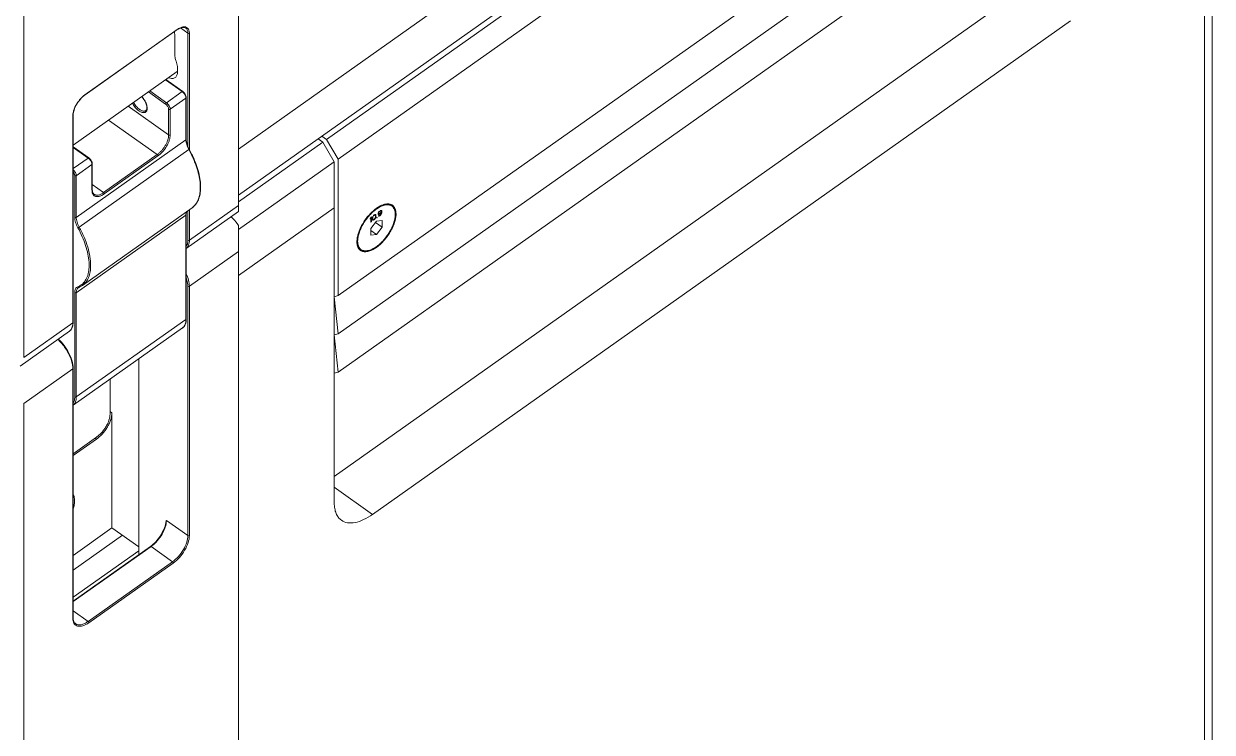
# Model space of a CAD drawing. Header units: millimetres. Extents: x 0 to 9253, y 0 to 2730.
# Drawn here: x 5356.2 to 5575.4, y 1013.4 to 1144.1 of the extents above; entities that cross this region are included whole.
import ezdxf

# ---------------------------------------------------------------- set-up
doc = ezdxf.new("R2010")
doc.units = ezdxf.units.MM
doc.layers.get('0').update_dxf_attribs({"lineweight": 13})

msp = doc.modelspace()

# ---------------------------------------------------------------- linework, layer by layer
at = {"color": 7, "linetype": 'Continuous'}
for p, q in [((5395.84, 1472.46), (5395.84, 1109.42)), ((5395.84, 1472.46), (5395.84, 1109.42)), ((5356.25, 1439.63), (5356.25, 1082.54)), ((5356.25, 1439.63), (5356.25, 1082.54)), ((5574.03, 1246.97), (5395.84, 1120.97)), ((5574.03, 1246.97), (5395.84, 1120.97)), ((5395.84, 1112.48), (5574.03, 1238.48)), ((5574.03, 1238.48), (5395.84, 1112.48)), ((5575.45, 1233.88), (5575.45, 871.14)), ((5574.03, 872.9), (5574.03, 1223.63)), ((5412.11, 1122.74), (5553.53, 1222.74)), ((5414.23, 1119.12), (5555.65, 1219.12)), ((5414.23, 1093.95), (5555.65, 1193.95)), ((5414.23, 1086.88), (5555.65, 1186.88)), ((5414.23, 1079.82), (5555.65, 1179.82)), ((5413.52, 1060.61), (5540.8, 1150.61)), ((5549.29, 1144.61), (5420.59, 1053.61)), ((5367.53, 1130.93), (5384.5, 1142.93)), ((5367.56, 1130.99), (5384.53, 1142.99)), ((5386.51, 1142.33), (5385.16, 1143.29)), ((5386.51, 1121.48), (5386.51, 1142.33)), ((5386.79, 1142.33), (5386.79, 1120.89)), ((5384.11, 1138.29), (5384.11, 1141.91)), ((5384.6, 1135.9), (5384.6, 1135.19)), ((5365.36, 1121.67), (5384.56, 1135.25)), ((5385.45, 1131.56), (5382.39, 1133.72)), ((5382.47, 1133.77), (5385.56, 1131.58)), ((5382.41, 1129.27), (5379.25, 1131.5)), ((5379.49, 1131.67), (5382.55, 1129.51)), ((5382.55, 1129.51), (5385.45, 1131.56)), ((5386.16, 1130.35), (5383.26, 1128.3)), ((5386.15, 1130.47), (5386.12, 1130.6)), ((5386.16, 1130.35), (5386.15, 1130.47)), ((5386.16, 1122.66), (5386.16, 1130.35)), ((5386.21, 1130.45), (5386.21, 1122.76)), ((5365.3, 1088.94), (5365.3, 1127.13)), ((5365.36, 1127.23), (5365.36, 1089.04)), ((5375.5, 1128.85), (5382.97, 1123.56)), ((5382.97, 1123.56), (5382.97, 1128.3)), ((5383.26, 1128.3), (5383.26, 1123.56)), ((5380.85, 1119.94), (5371.88, 1126.29)), ((5365.93, 1108.36), (5386.16, 1122.66)), ((5411.4, 1122.24), (5410.52, 1122.86)), ((5411.23, 1123.36), (5412.11, 1122.74)), ((5412.11, 1122.74), (5414.23, 1119.12)), ((5368.24, 1119.33), (5365.36, 1121.37)), ((5368.12, 1119.31), (5365.36, 1121.27)), ((5366.47, 1106.57), (5386.7, 1120.87)), ((5411.4, 1122.24), (5395.84, 1111.24)), ((5413.52, 1118.62), (5411.4, 1122.24)), ((5365.36, 1117.35), (5368.12, 1119.31)), ((5368.83, 1118.1), (5365.93, 1116.05)), ((5368.82, 1118.22), (5368.8, 1118.35)), ((5368.83, 1118.1), (5368.82, 1118.22)), ((5368.83, 1113.36), (5368.83, 1118.1)), ((5368.89, 1113.46), (5368.89, 1118.2)), ((5370.95, 1112.94), (5380.85, 1119.94)), ((5380.99, 1119.7), (5371.09, 1112.7)), ((5413.52, 1118.62), (5395.84, 1106.12)), ((5413.52, 1118.62), (5413.52, 1110.13)), ((5414.23, 1119.12), (5414.23, 1093.95)), ((5365.65, 1108.36), (5365.65, 1116.05)), ((5365.93, 1116.05), (5365.93, 1108.36)), ((5368.89, 1114.4), (5370.95, 1112.94)), ((5387.28, 1110.12), (5367.06, 1095.82)), ((5395.84, 1109.42), (5386.21, 1102.61)), ((5386.51, 1104.14), (5386.51, 1109.57)), ((5386.79, 1104.14), (5395.84, 1110.54)), ((5386.79, 1109.77), (5386.79, 1104.14)), ((5395.84, 1097.63), (5413.52, 1110.13)), ((5395.84, 1097.63), (5413.52, 1110.13)), ((5413.52, 1055.68), (5413.52, 1110.13)), ((5421.64, 1109.21), (5421.61, 1109.09)), ((5421.7, 1109.33), (5421.64, 1109.21)), ((5421.64, 1109.18), (5421.7, 1109.13)), ((5421.66, 1109.25), (5421.72, 1109.21)), ((5421.8, 1109.45), (5421.7, 1109.33)), ((5421.7, 1109.33), (5421.76, 1109.29)), ((5421.7, 1109.13), (5421.72, 1109.21)), ((5421.72, 1109.21), (5421.76, 1109.29)), ((5421.76, 1109.41), (5421.82, 1109.37)), ((5421.76, 1109.29), (5421.82, 1109.37)), ((5421.89, 1109.54), (5421.8, 1109.45)), ((5421.82, 1109.47), (5421.87, 1109.43)), ((5421.82, 1109.37), (5421.87, 1109.43)), ((5422.01, 1109.52), (5421.87, 1109.43)), ((5421.89, 1109.54), (5421.99, 1109.61)), ((5421.99, 1109.59), (5421.94, 1109.58)), ((5421.94, 1109.57), (5422.01, 1109.52)), ((5422.08, 1109.65), (5421.99, 1109.61)), ((5422.05, 1109.6), (5421.99, 1109.59)), ((5421.99, 1109.59), (5422.06, 1109.54)), ((5422.01, 1109.52), (5422.06, 1109.54)), ((5422.06, 1109.19), (5422.01, 1109.14)), ((5422.05, 1109.6), (5422.12, 1109.55)), ((5422.06, 1109.54), (5422.12, 1109.55)), ((5422.12, 1109.27), (5422.06, 1109.19)), ((5422.18, 1109.66), (5422.08, 1109.65)), ((5422.08, 1109.11), (5422.2, 1109.27)), ((5422.12, 1109.55), (5422.16, 1109.51)), ((5422.16, 1109.36), (5422.12, 1109.27)), ((5422.14, 1109.31), (5422.2, 1109.27)), ((5422.16, 1109.51), (5422.18, 1109.47)), ((5422.18, 1109.43), (5422.16, 1109.36)), ((5422.17, 1109.66), (5422.2, 1109.61)), ((5422.23, 1109.63), (5422.18, 1109.66)), ((5422.18, 1109.43), (5422.18, 1109.47)), ((5422.2, 1109.23), (5422.18, 1109.1)), ((5422.2, 1109.2), (5422.18, 1109.14)), ((5422.2, 1109.61), (5422.27, 1109.56)), ((5422.2, 1109.61), (5422.22, 1109.48)), ((5422.22, 1109.35), (5422.2, 1109.2)), ((5422.2, 1109.23), (5422.2, 1109.27)), ((5422.2, 1109.2), (5422.27, 1109.15)), ((5422.22, 1109.48), (5422.29, 1109.43)), ((5422.22, 1109.48), (5422.22, 1109.35)), ((5422.22, 1109.35), (5422.29, 1109.3)), ((5422.27, 1109.56), (5422.23, 1109.63)), ((5422.29, 1109.43), (5422.27, 1109.56)), ((5422.27, 1109.15), (5422.29, 1109.3)), ((5422.29, 1109.43), (5422.29, 1109.3)), ((5424.12, 1110.57), (5424.06, 1110.62)), ((5386.16, 1108.76), (5365.93, 1094.46)), ((5386.16, 1089.55), (5386.16, 1108.76)), ((5386.21, 1108.86), (5386.21, 1089.65)), ((5420.26, 1108.38), (5420.14, 1108.17)), ((5420.14, 1108.01), (5420.26, 1108.23)), ((5420.14, 1108.01), (5420.14, 1108.17)), ((5420.2, 1108.27), (5420.26, 1108.23)), ((5421.3, 1107.67), (5420.24, 1106.3)), ((5420.26, 1108.38), (5420.37, 1108.46)), ((5420.26, 1107.47), (5420.26, 1108.23)), ((5420.3, 1107.6), (5420.26, 1107.57)), ((5420.37, 1107.55), (5420.26, 1107.47)), ((5420.3, 1108.41), (5420.3, 1107.6)), ((5420.3, 1107.6), (5420.37, 1107.55)), ((5420.37, 1108.46), (5420.37, 1107.55)), ((5420.54, 1108.31), (5420.52, 1108.2)), ((5420.52, 1108.03), (5420.52, 1108.2)), ((5420.52, 1108.03), (5420.54, 1107.95)), ((5420.56, 1108.39), (5420.54, 1108.31)), ((5420.54, 1107.95), (5420.56, 1107.9)), ((5420.56, 1108.37), (5420.55, 1108.3)), ((5420.55, 1108.3), (5420.62, 1108.25)), ((5420.55, 1108.3), (5420.55, 1108.17)), ((5420.55, 1108.17), (5420.62, 1108.12)), ((5420.55, 1108.17), (5420.57, 1108.06)), ((5420.6, 1108.49), (5420.56, 1108.39)), ((5420.56, 1107.9), (5420.6, 1107.85)), ((5420.57, 1108.06), (5420.64, 1108.01)), ((5420.57, 1108.06), (5420.64, 1108)), ((5420.59, 1107.88), (5420.57, 1107.89)), ((5420.58, 1108.42), (5420.64, 1108.38)), ((5420.68, 1107.89), (5420.59, 1107.88)), ((5420.59, 1107.88), (5420.66, 1107.83)), ((5420.66, 1108.59), (5420.6, 1108.49)), ((5420.6, 1107.85), (5420.66, 1107.83)), ((5420.62, 1108.25), (5420.64, 1108.38)), ((5420.62, 1108.25), (5420.62, 1108.12)), ((5420.64, 1108.01), (5420.62, 1108.12)), ((5420.64, 1108.38), (5420.71, 1108.55)), ((5420.71, 1107.95), (5420.64, 1108.01)), ((5420.64, 1108), (5420.71, 1107.95)), ((5420.75, 1108.71), (5420.66, 1108.59)), ((5420.66, 1108.59), (5420.71, 1108.55)), ((5420.66, 1107.83), (5420.75, 1107.84)), ((5420.79, 1107.95), (5420.68, 1107.89)), ((5420.68, 1107.89), (5420.75, 1107.84)), ((5420.71, 1108.55), (5420.77, 1108.63)), ((5420.77, 1107.95), (5420.71, 1107.95)), ((5420.72, 1108.67), (5420.77, 1108.63)), ((5420.87, 1108.81), (5420.75, 1108.71)), ((5420.75, 1107.84), (5420.87, 1107.9)), ((5420.77, 1108.63), (5420.87, 1108.72)), ((5420.87, 1108), (5420.77, 1107.95)), ((5420.83, 1107.98), (5420.79, 1107.95)), ((5420.79, 1107.95), (5420.87, 1107.9)), ((5420.8, 1108.76), (5420.87, 1108.72)), ((5420.89, 1108.81), (5420.84, 1108.79)), ((5420.98, 1108.88), (5420.87, 1108.81)), ((5420.87, 1108.72), (5420.96, 1108.76)), ((5420.96, 1108.09), (5420.87, 1108)), ((5420.87, 1107.9), (5420.98, 1108)), ((5420.95, 1108.82), (5420.89, 1108.81)), ((5420.89, 1108.81), (5420.96, 1108.76)), ((5420.92, 1108.05), (5420.98, 1108)), ((5420.95, 1108.82), (5421.02, 1108.77)), ((5420.96, 1108.76), (5421.02, 1108.77)), ((5421.02, 1108.16), (5420.96, 1108.09)), ((5421.07, 1108.88), (5420.98, 1108.88)), ((5420.98, 1108), (5421.07, 1108.13)), ((5421.02, 1108.77), (5421.09, 1108.7)), ((5421.09, 1108.33), (5421.02, 1108.16)), ((5421.02, 1108.17), (5421.07, 1108.13)), ((5421.13, 1108.87), (5421.07, 1108.88)), ((5421.07, 1108.27), (5421.13, 1108.23)), ((5421.07, 1108.13), (5421.13, 1108.23)), ((5421.09, 1108.88), (5421.1, 1108.87)), ((5421.09, 1108.7), (5421.11, 1108.6)), ((5421.11, 1108.46), (5421.09, 1108.33)), ((5421.1, 1108.87), (5421.17, 1108.82)), ((5421.1, 1108.87), (5421.12, 1108.82)), ((5421.12, 1108.45), (5421.1, 1108.39)), ((5421.1, 1108.38), (5421.17, 1108.33)), ((5421.11, 1108.46), (5421.11, 1108.6)), ((5421.12, 1108.82), (5421.19, 1108.77)), ((5421.12, 1108.82), (5421.14, 1108.74)), ((5421.14, 1108.56), (5421.12, 1108.45)), ((5421.12, 1108.45), (5421.19, 1108.4)), ((5421.17, 1108.82), (5421.13, 1108.87)), ((5421.13, 1108.23), (5421.17, 1108.33)), ((5421.13, 1107.45), (5422.36, 1106.58)), ((5421.14, 1108.74), (5421.21, 1108.69)), ((5421.14, 1108.74), (5421.14, 1108.56)), ((5421.14, 1108.56), (5421.21, 1108.51)), ((5421.19, 1108.77), (5421.17, 1108.82)), ((5421.17, 1108.33), (5421.19, 1108.4)), ((5421.21, 1108.69), (5421.19, 1108.77)), ((5421.19, 1108.4), (5421.21, 1108.51)), ((5421.21, 1108.69), (5421.21, 1108.51)), ((5422.36, 1107.8), (5421.3, 1107.67)), ((5421.36, 1108.35), (5421.45, 1108.42)), ((5421.36, 1108.25), (5421.36, 1108.35)), ((5421.45, 1108.32), (5421.36, 1108.25)), ((5421.38, 1108.37), (5421.45, 1108.32)), ((5421.45, 1108.42), (5421.45, 1108.32)), ((5421.61, 1109.01), (5421.61, 1109.09)), ((5421.61, 1109.01), (5421.64, 1108.94)), ((5421.63, 1109.17), (5421.63, 1109.14)), ((5421.63, 1109.14), (5421.7, 1109.09)), ((5421.63, 1109.14), (5421.65, 1109.1)), ((5421.73, 1108.96), (5421.64, 1108.95)), ((5421.64, 1108.94), (5421.7, 1108.9)), ((5421.64, 1108.67), (5421.74, 1108.73)), ((5421.64, 1108.67), (5421.66, 1108.62)), ((5421.65, 1109.1), (5421.72, 1109.05)), ((5421.65, 1109.1), (5421.69, 1109.07)), ((5421.75, 1108.64), (5421.66, 1108.63)), ((5421.66, 1108.62), (5421.72, 1108.58)), ((5421.69, 1109.07), (5421.76, 1109.02)), ((5421.7, 1109.13), (5421.7, 1109.09)), ((5421.72, 1109.05), (5421.7, 1109.09)), ((5421.7, 1108.9), (5421.8, 1108.91)), ((5421.76, 1109.02), (5421.72, 1109.05)), ((5421.72, 1108.58), (5421.82, 1108.59)), ((5421.82, 1109.01), (5421.73, 1108.96)), ((5421.73, 1108.96), (5421.8, 1108.91)), ((5421.78, 1108.7), (5421.74, 1108.73)), ((5421.84, 1108.69), (5421.75, 1108.64)), ((5421.75, 1108.64), (5421.82, 1108.59)), ((5421.82, 1109.02), (5421.76, 1109.02)), ((5421.83, 1108.7), (5421.78, 1108.7)), ((5421.8, 1108.91), (5421.89, 1108.96)), ((5421.87, 1109.04), (5421.82, 1109.02)), ((5421.86, 1109.04), (5421.82, 1109.01)), ((5421.82, 1109.01), (5421.89, 1108.96)), ((5421.82, 1108.59), (5421.91, 1108.64)), ((5421.89, 1108.72), (5421.83, 1108.7)), ((5421.88, 1108.72), (5421.84, 1108.69)), ((5421.84, 1108.69), (5421.91, 1108.64)), ((5421.87, 1109.04), (5422.01, 1109.14)), ((5421.99, 1109.02), (5421.89, 1108.96)), ((5421.89, 1108.72), (5422.01, 1108.81)), ((5421.99, 1108.69), (5421.91, 1108.64)), ((5421.92, 1109.07), (5421.99, 1109.02)), ((5421.92, 1108.74), (5421.99, 1108.69)), ((5421.99, 1109.02), (5422.08, 1109.11)), ((5421.99, 1108.69), (5422.08, 1108.78)), ((5422.06, 1108.86), (5422.01, 1108.81)), ((5422.02, 1109.15), (5422.08, 1109.11)), ((5422.02, 1108.82), (5422.08, 1108.78)), ((5422.12, 1108.94), (5422.06, 1108.86)), ((5422.08, 1108.78), (5422.18, 1108.91)), ((5422.16, 1109.03), (5422.12, 1108.94)), ((5422.12, 1108.95), (5422.18, 1108.91)), ((5422.18, 1109.1), (5422.16, 1109.03)), ((5422.17, 1109.07), (5422.23, 1109.02)), ((5422.18, 1108.91), (5422.23, 1109.02)), ((5422.23, 1109.02), (5422.27, 1109.15)), ((5422.36, 1107.8), (5422.36, 1106.58)), ((5395.84, 1106.88), (5395.84, 743.84)), ((5420.24, 1105.08), (5420.24, 1106.3)), ((5420.24, 1105.97), (5421.3, 1105.22)), ((5420.24, 1105.08), (5421.3, 1105.22)), ((5421.3, 1105.22), (5422.36, 1106.58)), ((5395.84, 1102.06), (5386.79, 1095.66)), ((5418.34, 1102.41), (5418.28, 1102.45)), ((5365.65, 1075.25), (5365.65, 1094.46)), ((5365.93, 1094.46), (5365.93, 1075.25)), ((5386.51, 1049.69), (5386.51, 1095.66)), ((5386.79, 1049.69), (5386.79, 1095.66)), ((5414.23, 1093.95), (5413.52, 1093.74)), ((5413.52, 1093.74), (5414.23, 1086.88)), ((5365.93, 1075.25), (5386.16, 1089.55)), ((5364.65, 1087.36), (5355.6, 1080.96)), ((5356.25, 1082.54), (5365.3, 1088.94)), ((5385.51, 1087.97), (5365.36, 1073.72)), ((5414.23, 1086.88), (5413.52, 1086.68)), ((5413.52, 1086.68), (5414.23, 1079.82)), ((5377.46, 1082.28), (5377.46, 1046.17)), ((5365.3, 1080.46), (5356.25, 1074.06)), ((5365.3, 1034.49), (5365.3, 1080.46)), ((5365.36, 1034.59), (5365.36, 1080.56)), ((5372.16, 1078.53), (5372.16, 1072.07)), ((5414.23, 1079.82), (5413.52, 1079.62)), ((5356.25, 1074.06), (5356.25, 716.97)), ((5372.16, 1072.57), (5372.51, 1072.32)), ((5372.51, 1051.11), (5372.51, 1072.32)), ((5369.68, 1067.85), (5365.36, 1064.79)), ((5369.68, 1067.5), (5369.43, 1067.67)), ((5365.36, 1064.44), (5369.68, 1067.5)), ((5413.52, 1058.61), (5420.59, 1053.61)), ((5382.55, 1052.49), (5386.51, 1049.69)), ((5372.51, 1051.11), (5365.36, 1046.05)), ((5372.51, 1051.11), (5377.46, 1047.61)), ((5374.43, 1049.76), (5365.36, 1043.34)), ((5379.61, 1047.69), (5365.36, 1037.61)), ((5379.72, 1047.67), (5365.36, 1037.51)), ((5365.36, 1038.34), (5377.46, 1046.9)), ((5379.72, 1047.67), (5383.68, 1044.87)), ((5368.12, 1033.87), (5383.68, 1044.87)), ((5368.27, 1033.62), (5383.82, 1044.62)), ((5365.36, 1035.82), (5368.12, 1033.87))]:
    msp.add_line(p, q, dxfattribs=at)
for centre, radius, start, end in [((5384.65, 1130.43), 1.39, 51.5287, 54.6815), ((5384.56, 1130.32), 1.53, 49.1041, 51.528), ((5367.64, 1127.13), 2.34, 177.5332, 179.9788), ((5379.05, 1130.28), 2.75, 234.7268, 237.1111), ((5379.05, 1130.31), 2.5, 234.7268, 237.1111), ((5391.63, 1123.57), 5.62, 208.3335, 208.7004), ((5367.32, 1118.18), 1.39, 51.5287, 54.6815), ((5367.24, 1118.07), 1.53, 49.1041, 51.528), ((5369.77, 1113.06), 0.879, 216.2518, 219.8854), ((5385.58, 1112.53), 2.95, 305.2697, 312.1332), ((5385.53, 1112.58), 3.02, 312.1387, 316.4362), ((5385.47, 1112.64), 3.1, 316.4328, 319.191), ((5425, 1104.67), 6.41, 123.4963, 126.9462), ((5423.88, 1106.84), 4.09, 112.2996, 113.5843), ((5423.31, 1109.54), 1.31, 65.2393, 66.982), ((5423.32, 1109.57), 1.27, 59.8032, 65.2587), ((5423.33, 1109.59), 1.25, 54.7383, 59.7998), ((5423.39, 1109.55), 1.25, 54.7342, 58.0348), ((5423.11, 1109.77), 1.33, 41.6923, 44.0033), ((5423.42, 1109.44), 1.23, 47.9868, 56.8574), ((5423.09, 1109.75), 1.37, 38.8292, 41.6887), ((5423.02, 1109.69), 1.45, 31.9349, 38.7796), ((5388.18, 1108.76), 2.02, 177.0616, 180.0123), ((5388.65, 1102.18), 8.58, 45.1255, 47.0873), ((5421.33, 1108.89), 3.44, 359.9994, 0.4593), ((5421.44, 1103.89), 3.74, 177.6256, 179.9808), ((5421.27, 1103.99), 3.44, 179.9994, 180.4593), ((5418.76, 1103.62), 1.33, 243.4058, 247.4692), ((5419.11, 1103.34), 1.3, 224.4256, 230.4894), ((5419.07, 1103.44), 1.26, 227.9788, 234.7199), ((5418.78, 1103.65), 1.37, 247.4674, 250.4651), ((5419.09, 1103.32), 1.28, 230.5033, 234.7481), ((5418.79, 1103.69), 1.41, 250.4682, 253.68), ((5419.11, 1103.5), 1.34, 234.7628, 243.3431), ((5419.1, 1103.32), 1.28, 234.7541, 239.3231), ((5419.18, 1103.44), 1.23, 227.9868, 236.8574), ((5418.81, 1103.75), 1.47, 253.6865, 257.1141), ((5384.78, 1088.99), 1.26, 305.2726, 312.2107), ((5356.61, 1079.49), 8.7, 44.0928, 47.1254)]:
    msp.add_arc(centre, radius, start, end, dxfattribs=at)
for points, knots in [([(5384.11, 1141.91), (5384.11, 1141.96), (5384.1, 1142.19), (5384.06, 1142.41), (5384.02, 1142.58)], [0, 0, 0, 0, 0.233893, 1, 1, 1, 1]), ([(5384.83, 1143.13), (5384.8, 1143.12), (5384.69, 1143.05), (5384.58, 1142.98), (5384.5, 1142.93)], [0, 0, 0, 0, 0.241421, 1, 1, 1, 1]), ([(5384.5, 1142.93), (5384.51, 1142.93), (5384.53, 1142.95), (5384.53, 1142.97), (5384.53, 1142.99)], [0, 0, 0, 0, 0.221722, 1, 1, 1, 1]), ([(5384.89, 1143.22), (5384.86, 1143.2), (5384.74, 1143.13), (5384.62, 1143.05), (5384.53, 1142.99)], [0, 0, 0, 0, 0.242417, 1, 1, 1, 1]), ([(5386.12, 1143.28), (5386.05, 1143.33), (5385.88, 1143.4), (5385.57, 1143.41), (5385.21, 1143.32), (5384.96, 1143.21), (5384.83, 1143.13)], [0, 0, 0, 0, 0.18402, 0.403585, 0.675132, 1, 1, 1, 1]), ([(5385.56, 1143.47), (5385.5, 1143.46), (5385.27, 1143.4), (5385.05, 1143.31), (5384.89, 1143.22)], [0, 0, 0, 0, 0.229867, 1, 1, 1, 1]), ([(5386.79, 1142.33), (5386.79, 1142.52), (5386.75, 1142.86), (5386.5, 1143.3), (5386.05, 1143.52), (5385.72, 1143.5), (5385.56, 1143.47)], [0, 0, 0, 0, 0.283787, 0.51903, 0.742668, 1, 1, 1, 1]), ([(5386.51, 1142.33), (5386.51, 1142.52), (5386.47, 1142.88), (5386.25, 1143.19), (5386.12, 1143.28)], [0, 0, 0, 0, 0.549675, 1, 1, 1, 1]), ([(5384.34, 1137.15), (5384.3, 1137.25), (5384.18, 1137.62), (5384.11, 1138.01), (5384.11, 1138.29)], [0, 0, 0, 0, 0.274049, 1, 1, 1, 1]), ([(5384.6, 1135.9), (5384.6, 1136), (5384.57, 1136.42), (5384.46, 1136.84), (5384.34, 1137.15)], [0, 0, 0, 0, 0.225319, 1, 1, 1, 1]), ([(5382.97, 1134.12), (5383.19, 1134.04), (5383.51, 1133.96), (5383.93, 1134.01), (5384.1, 1134.1), (5384.17, 1134.15)], [0, 0, 0, 0, 0.550537, 0.783193, 1, 1, 1, 1]), ([(5384.17, 1134.15), (5384.31, 1134.25), (5384.55, 1134.59), (5384.6, 1134.98), (5384.6, 1135.19)], [0, 0, 0, 0, 0.450426, 1, 1, 1, 1]), ([(5385.45, 1131.56), (5385.46, 1131.57), (5385.48, 1131.58), (5385.51, 1131.59), (5385.54, 1131.59), (5385.56, 1131.59), (5385.56, 1131.58)], [0, 0, 0, 0, 0.31177, 0.580002, 0.804315, 1, 1, 1, 1]), ([(5386.21, 1130.45), (5386.21, 1130.55), (5386.17, 1130.77), (5386.03, 1131.08), (5385.83, 1131.36), (5385.66, 1131.52), (5385.56, 1131.58)], [0, 0, 0, 0, 0.227808, 0.482521, 0.747686, 1, 1, 1, 1]), ([(5386.12, 1130.6), (5386.1, 1130.68), (5386.04, 1130.84), (5385.91, 1131.07), (5385.75, 1131.29), (5385.63, 1131.42), (5385.56, 1131.47)], [0, 0, 0, 0, 0.235921, 0.490549, 0.749978, 1, 1, 1, 1]), ([(5367.53, 1130.93), (5367.23, 1130.71), (5366.65, 1130.18), (5365.97, 1129.24), (5365.5, 1128.24), (5365.36, 1127.54), (5365.36, 1127.23)], [0, 0, 0, 0, 0.254192, 0.527093, 0.785792, 1, 1, 1, 1]), ([(5366.53, 1130.02), (5366.42, 1129.89), (5366.03, 1129.37), (5365.71, 1128.79), (5365.54, 1128.33)], [0, 0, 0, 0, 0.255588, 1, 1, 1, 1]), ([(5367.2, 1130.71), (5367.14, 1130.66), (5366.9, 1130.44), (5366.68, 1130.2), (5366.53, 1130.02)], [0, 0, 0, 0, 0.243052, 1, 1, 1, 1]), ([(5367.56, 1130.99), (5367.53, 1130.97), (5367.41, 1130.88), (5367.29, 1130.78), (5367.2, 1130.71)], [0, 0, 0, 0, 0.24329, 1, 1, 1, 1]), ([(5367.56, 1130.99), (5367.56, 1130.98), (5367.56, 1130.96), (5367.55, 1130.94), (5367.53, 1130.93)], [0, 0, 0, 0, 0.292535, 1, 1, 1, 1]), ([(5376.28, 1129.4), (5376.43, 1129.12), (5376.69, 1128.74), (5377.11, 1128.3), (5377.34, 1128.11), (5377.46, 1128.03)], [0, 0, 0, 0, 0.514576, 0.765262, 1, 1, 1, 1]), ([(5376.51, 1129.56), (5376.64, 1129.3), (5376.89, 1128.94), (5377.28, 1128.52), (5377.49, 1128.35), (5377.6, 1128.27)], [0, 0, 0, 0, 0.513966, 0.765058, 1, 1, 1, 1]), ([(5378, 1130.62), (5378.11, 1130.5), (5378.31, 1130.26), (5378.56, 1129.87), (5378.76, 1129.46), (5378.89, 1129.07), (5378.96, 1128.72), (5378.96, 1128.45), (5378.92, 1128.28), (5378.87, 1128.18), (5378.82, 1128.11), (5378.78, 1128.07), (5378.75, 1128.05)], [0, 0, 0, 0, 0.162745, 0.326409, 0.484147, 0.629431, 0.756397, 0.860267, 0.902882, 0.939574, 0.971346, 1, 1, 1, 1]), ([(5378.92, 1128.01), (5379, 1128.17), (5379.03, 1128.47), (5378.98, 1128.88), (5378.88, 1129.23), (5378.73, 1129.59), (5378.47, 1130.08), (5378.21, 1130.42), (5378.02, 1130.63)], [0, 0, 0, 0, 0.184564, 0.298422, 0.425253, 0.5625, 0.706753, 1, 1, 1, 1]), ([(5382.41, 1129.27), (5382.41, 1129.29), (5382.42, 1129.33), (5382.46, 1129.42), (5382.51, 1129.48), (5382.55, 1129.51)], [0, 0, 0, 0, 0.218266, 0.476673, 1, 1, 1, 1]), ([(5382.41, 1129.27), (5382.49, 1129.21), (5382.64, 1129.07), (5382.81, 1128.83), (5382.94, 1128.57), (5382.97, 1128.39), (5382.97, 1128.3)], [0, 0, 0, 0, 0.253701, 0.524646, 0.782308, 1, 1, 1, 1]), ([(5382.55, 1129.51), (5382.65, 1129.44), (5382.84, 1129.27), (5383.06, 1128.96), (5383.19, 1128.68), (5383.25, 1128.46), (5383.26, 1128.35), (5383.26, 1128.3)], [0, 0, 0, 0, 0.253534, 0.524315, 0.78182, 0.897195, 1, 1, 1, 1]), ([(5386.21, 1130.45), (5386.21, 1130.43), (5386.2, 1130.39), (5386.17, 1130.36), (5386.16, 1130.35)], [0, 0, 0, 0, 0.471076, 1, 1, 1, 1]), ([(5365.54, 1128.33), (5365.51, 1128.24), (5365.39, 1127.88), (5365.31, 1127.5), (5365.3, 1127.23)], [0, 0, 0, 0, 0.271007, 1, 1, 1, 1]), ([(5365.36, 1127.23), (5365.36, 1127.2), (5365.34, 1127.16), (5365.31, 1127.13), (5365.3, 1127.13)], [0, 0, 0, 0, 0.724037, 1, 1, 1, 1]), ([(5377.55, 1127.96), (5377.69, 1127.87), (5377.9, 1127.76), (5378.19, 1127.69), (5378.38, 1127.67), (5378.56, 1127.7), (5378.71, 1127.76), (5378.83, 1127.87), (5378.89, 1127.96), (5378.92, 1128.01)], [0, 0, 0, 0, 0.315956, 0.452334, 0.574748, 0.685729, 0.789611, 0.8923, 1, 1, 1, 1]), ([(5377.69, 1128.21), (5377.79, 1128.15), (5377.98, 1128.04), (5378.27, 1127.95), (5378.5, 1127.95), (5378.66, 1127.99), (5378.72, 1128.03), (5378.75, 1128.05)], [0, 0, 0, 0, 0.308741, 0.574428, 0.799581, 0.901573, 1, 1, 1, 1]), ([(5380.85, 1119.94), (5381, 1120.04), (5381.28, 1120.27), (5381.68, 1120.67), (5382.04, 1121.13), (5382.36, 1121.61), (5382.62, 1122.12), (5382.82, 1122.62), (5382.94, 1123.1), (5382.97, 1123.41), (5382.97, 1123.56)], [0, 0, 0, 0, 0.122837, 0.253629, 0.388777, 0.524463, 0.656785, 0.782079, 0.897247, 1, 1, 1, 1]), ([(5380.99, 1119.7), (5381.15, 1119.81), (5381.45, 1120.05), (5381.87, 1120.48), (5382.26, 1120.96), (5382.6, 1121.48), (5382.88, 1122.02), (5383.09, 1122.56), (5383.22, 1123.07), (5383.26, 1123.4), (5383.26, 1123.56)], [0, 0, 0, 0, 0.122834, 0.253625, 0.388772, 0.524457, 0.656778, 0.782073, 0.897244, 1, 1, 1, 1]), ([(5386.16, 1122.66), (5386.17, 1122.67), (5386.2, 1122.7), (5386.21, 1122.74), (5386.21, 1122.76)], [0, 0, 0, 0, 0.528924, 1, 1, 1, 1]), ([(5386.68, 1120.9), (5386.52, 1121.19), (5386.33, 1121.64), (5386.18, 1122.24), (5386.16, 1122.53), (5386.16, 1122.66)], [0, 0, 0, 0, 0.540191, 0.782291, 1, 1, 1, 1]), ([(5386.21, 1122.76), (5386.21, 1122.62), (5386.24, 1122.33), (5386.35, 1121.89), (5386.53, 1121.41), (5386.68, 1121.1), (5386.77, 1120.94)], [0, 0, 0, 0, 0.212898, 0.454268, 0.718792, 1, 1, 1, 1]), ([(5386.7, 1120.87), (5386.72, 1120.88), (5386.74, 1120.9), (5386.76, 1120.93), (5386.77, 1120.94), (5386.77, 1120.94)], [0, 0, 0, 0, 0.685346, 0.887959, 1, 1, 1, 1]), ([(5387.34, 1119.59), (5387.29, 1119.7), (5387.09, 1120.13), (5386.87, 1120.55), (5386.7, 1120.87)], [0, 0, 0, 0, 0.24746, 1, 1, 1, 1]), ([(5387.43, 1119.63), (5387.37, 1119.74), (5387.17, 1120.19), (5386.94, 1120.62), (5386.77, 1120.94)], [0, 0, 0, 0, 0.247434, 1, 1, 1, 1]), ([(5368.12, 1119.31), (5368.14, 1119.32), (5368.16, 1119.33), (5368.19, 1119.34), (5368.22, 1119.34), (5368.23, 1119.34), (5368.24, 1119.33)], [0, 0, 0, 0, 0.31177, 0.580002, 0.804315, 1, 1, 1, 1]), ([(5368.24, 1119.33), (5368.33, 1119.27), (5368.5, 1119.11), (5368.71, 1118.83), (5368.85, 1118.52), (5368.89, 1118.3), (5368.89, 1118.2)], [0, 0, 0, 0, 0.252325, 0.517493, 0.772203, 1, 1, 1, 1]), ([(5368.8, 1118.35), (5368.78, 1118.43), (5368.72, 1118.59), (5368.59, 1118.82), (5368.43, 1119.04), (5368.3, 1119.17), (5368.24, 1119.22)], [0, 0, 0, 0, 0.235921, 0.490549, 0.749978, 1, 1, 1, 1]), ([(5368.89, 1118.2), (5368.89, 1118.18), (5368.88, 1118.14), (5368.85, 1118.11), (5368.83, 1118.1)], [0, 0, 0, 0, 0.471076, 1, 1, 1, 1]), ([(5380.99, 1119.7), (5380.99, 1119.72), (5380.98, 1119.77), (5380.94, 1119.85), (5380.89, 1119.91), (5380.85, 1119.94)], [0, 0, 0, 0, 0.218267, 0.476674, 1, 1, 1, 1]), ([(5387.28, 1110.12), (5387.41, 1110.21), (5387.65, 1110.41), (5388.08, 1110.89), (5388.5, 1111.64), (5388.8, 1112.7), (5388.9, 1113.9), (5388.81, 1115.23), (5388.53, 1116.65), (5388.07, 1118.14), (5387.66, 1119.13), (5387.43, 1119.63)], [0, 0, 0, 0, 0.045794, 0.0922, 0.189113, 0.295028, 0.412453, 0.542383, 0.684553, 0.837718, 1, 1, 1, 1]), ([(5388.81, 1113.84), (5388.81, 1114.28), (5388.74, 1115.2), (5388.45, 1116.62), (5387.98, 1118.1), (5387.57, 1119.09), (5387.34, 1119.59)], [0, 0, 0, 0, 0.220584, 0.462541, 0.723493, 1, 1, 1, 1]), ([(5365.36, 1117.16), (5365.44, 1117.08), (5365.59, 1116.91), (5365.77, 1116.63), (5365.9, 1116.34), (5365.93, 1116.14), (5365.93, 1116.05)], [0, 0, 0, 0, 0.26403, 0.533783, 0.785643, 1, 1, 1, 1]), ([(5365.36, 1116.76), (5365.44, 1116.65), (5365.55, 1116.47), (5365.63, 1116.23), (5365.65, 1116.11), (5365.65, 1116.05)], [0, 0, 0, 0, 0.541476, 0.786907, 1, 1, 1, 1]), ([(5387.82, 1110.61), (5387.99, 1110.8), (5388.28, 1111.24), (5388.59, 1112.01), (5388.77, 1112.89), (5388.81, 1113.51), (5388.81, 1113.84)], [0, 0, 0, 0, 0.220192, 0.457152, 0.716155, 1, 1, 1, 1]), ([(5368.83, 1113.36), (5368.85, 1113.37), (5368.88, 1113.4), (5368.89, 1113.44), (5368.89, 1113.46)], [0, 0, 0, 0, 0.528924, 1, 1, 1, 1]), ([(5368.83, 1113.36), (5368.83, 1113.28), (5368.84, 1113.12), (5368.89, 1112.84), (5368.98, 1112.64), (5369.06, 1112.54)], [0, 0, 0, 0, 0.281669, 0.541105, 1, 1, 1, 1]), ([(5368.89, 1113.46), (5368.89, 1113.36), (5368.9, 1113.18), (5368.97, 1112.94), (5369.07, 1112.74), (5369.17, 1112.65), (5369.22, 1112.61)], [0, 0, 0, 0, 0.310206, 0.574654, 0.799987, 1, 1, 1, 1]), ([(5369.09, 1112.49), (5369.14, 1112.44), (5369.25, 1112.34), (5369.45, 1112.23), (5369.68, 1112.19), (5369.93, 1112.19), (5370.21, 1112.25), (5370.61, 1112.39), (5370.9, 1112.56), (5371.09, 1112.7)], [0, 0, 0, 0, 0.099154, 0.198469, 0.303127, 0.417252, 0.543398, 0.682767, 1, 1, 1, 1]), ([(5369.22, 1112.61), (5369.27, 1112.58), (5369.38, 1112.52), (5369.56, 1112.47), (5369.77, 1112.46), (5370.07, 1112.49), (5370.49, 1112.64), (5370.79, 1112.83), (5370.95, 1112.94)], [0, 0, 0, 0, 0.096353, 0.196653, 0.304221, 0.421374, 0.688435, 1, 1, 1, 1]), ([(5370.95, 1112.94), (5370.99, 1112.91), (5371.04, 1112.85), (5371.09, 1112.77), (5371.09, 1112.72), (5371.09, 1112.7)], [0, 0, 0, 0, 0.523326, 0.781733, 1, 1, 1, 1]), ([(5386.16, 1108.87), (5386.16, 1108.92), (5386.18, 1109.11), (5386.23, 1109.3), (5386.29, 1109.42)], [0, 0, 0, 0, 0.272898, 1, 1, 1, 1]), ([(5386.21, 1108.86), (5386.21, 1108.97), (5386.23, 1109.17), (5386.29, 1109.37), (5386.33, 1109.45)], [0, 0, 0, 0, 0.545049, 1, 1, 1, 1]), ([(5417.83, 1103.99), (5417.83, 1104.1), (5417.85, 1104.34), (5417.91, 1104.83), (5418.07, 1105.48), (5418.38, 1106.28), (5418.79, 1107.08), (5419.28, 1107.86), (5419.85, 1108.59), (5420.47, 1109.24), (5420.92, 1109.62), (5421.15, 1109.79)], [0, 0, 0, 0, 0.049659, 0.102523, 0.217022, 0.341524, 0.473121, 0.608401, 0.743706, 0.875378, 1, 1, 1, 1]), ([(5421.31, 1110.06), (5420.91, 1109.77), (5420.14, 1109.09), (5419.15, 1107.89), (5418.36, 1106.55), (5417.99, 1105.59), (5417.87, 1105.12)], [0, 0, 0, 0, 0.241612, 0.501403, 0.760471, 1, 1, 1, 1]), ([(5422.24, 1110.59), (5422.16, 1110.55), (5421.84, 1110.4), (5421.54, 1110.21), (5421.31, 1110.06)], [0, 0, 0, 0, 0.235975, 1, 1, 1, 1]), ([(5421.46, 1110.02), (5421.59, 1110.1), (5421.83, 1110.25), (5422.21, 1110.43), (5422.57, 1110.57), (5422.92, 1110.66), (5423.26, 1110.69), (5423.56, 1110.67), (5423.85, 1110.6), (5424.01, 1110.52), (5424.09, 1110.47)], [0, 0, 0, 0, 0.159237, 0.308339, 0.446786, 0.574519, 0.692059, 0.800643, 0.902335, 1, 1, 1, 1]), ([(5423.45, 1110.86), (5423.37, 1110.86), (5422.98, 1110.85), (5422.6, 1110.74), (5422.33, 1110.62)], [0, 0, 0, 0, 0.226753, 1, 1, 1, 1]), ([(5422.6, 1110.72), (5422.73, 1110.76), (5423, 1110.81), (5423.39, 1110.83), (5423.75, 1110.77), (5423.96, 1110.67), (5424.06, 1110.61)], [0, 0, 0, 0, 0.283992, 0.541391, 0.777304, 1, 1, 1, 1]), ([(5423.82, 1110.75), (5423.75, 1110.77), (5423.62, 1110.82), (5423.48, 1110.84), (5423.4, 1110.85)], [0, 0, 0, 0, 0.489756, 1, 1, 1, 1]), ([(5423.85, 1110.79), (5423.82, 1110.8), (5423.69, 1110.84), (5423.55, 1110.85), (5423.45, 1110.86)], [0, 0, 0, 0, 0.242501, 1, 1, 1, 1]), ([(5423.45, 1110.85), (5423.56, 1110.84), (5423.77, 1110.78), (5423.97, 1110.68), (5424.06, 1110.62)], [0, 0, 0, 0, 0.5083, 1, 1, 1, 1]), ([(5424.24, 1110.6), (5424.21, 1110.63), (5424.09, 1110.71), (5423.95, 1110.76), (5423.85, 1110.79)], [0, 0, 0, 0, 0.247127, 1, 1, 1, 1]), ([(5424.12, 1110.57), (5424.17, 1110.53), (5424.28, 1110.45), (5424.41, 1110.29), (5424.53, 1110.11), (5424.66, 1109.84), (5424.77, 1109.45), (5424.79, 1109.11), (5424.79, 1108.94)], [0, 0, 0, 0, 0.110975, 0.223412, 0.338896, 0.458755, 0.715402, 1, 1, 1, 1]), ([(5424.91, 1108.99), (5424.91, 1109.17), (5424.88, 1109.5), (5424.76, 1109.96), (5424.55, 1110.34), (5424.35, 1110.53), (5424.24, 1110.6)], [0, 0, 0, 0, 0.289641, 0.548348, 0.781427, 1, 1, 1, 1]), ([(5424.24, 1110.35), (5424.28, 1110.31), (5424.36, 1110.23), (5424.51, 1110.04), (5424.64, 1109.75), (5424.74, 1109.35), (5424.76, 1109.07), (5424.76, 1108.92)], [0, 0, 0, 0, 0.108516, 0.219746, 0.454832, 0.713498, 1, 1, 1, 1]), ([(5365.65, 1108.36), (5365.65, 1108.21), (5365.68, 1107.91), (5365.79, 1107.43), (5365.98, 1106.94), (5366.14, 1106.61), (5366.23, 1106.45)], [0, 0, 0, 0, 0.217279, 0.459237, 0.721976, 1, 1, 1, 1]), ([(5365.93, 1108.36), (5365.93, 1108.22), (5365.96, 1107.93), (5366.07, 1107.49), (5366.24, 1107.03), (5366.39, 1106.72), (5366.47, 1106.57)], [0, 0, 0, 0, 0.217279, 0.459237, 0.721976, 1, 1, 1, 1]), ([(5386.21, 1108.86), (5386.21, 1108.84), (5386.2, 1108.8), (5386.17, 1108.78), (5386.16, 1108.76)], [0, 0, 0, 0, 0.471076, 1, 1, 1, 1]), ([(5395.84, 1106.88), (5395.76, 1107.01), (5395.41, 1107.49), (5395.02, 1107.95), (5394.7, 1108.26)], [0, 0, 0, 0, 0.253108, 1, 1, 1, 1]), ([(5421.29, 1102.82), (5421.79, 1103.18), (5422.75, 1104.07), (5423.7, 1105.38), (5424.3, 1106.53), (5424.64, 1107.38), (5424.85, 1108.2), (5424.91, 1108.74), (5424.91, 1108.99)], [0, 0, 0, 0, 0.253148, 0.523868, 0.656359, 0.78181, 0.897159, 1, 1, 1, 1]), ([(5424.79, 1108.94), (5424.79, 1108.7), (5424.74, 1108.2), (5424.56, 1107.44), (5424.25, 1106.64), (5423.85, 1105.84), (5423.36, 1105.06), (5422.8, 1104.33), (5422.18, 1103.67), (5421.74, 1103.28), (5421.51, 1103.11)], [0, 0, 0, 0, 0.103121, 0.21766, 0.341826, 0.472936, 0.607774, 0.742859, 0.874691, 1, 1, 1, 1]), ([(5424.76, 1108.89), (5424.76, 1108.66), (5424.72, 1108.18), (5424.53, 1107.43), (5424.24, 1106.66), (5423.85, 1105.88), (5423.38, 1105.11), (5422.83, 1104.39), (5422.23, 1103.74), (5421.8, 1103.36), (5421.58, 1103.18)], [0, 0, 0, 0, 0.102221, 0.216258, 0.340176, 0.471237, 0.606216, 0.741639, 0.874004, 1, 1, 1, 1]), ([(5366.47, 1106.57), (5366.43, 1106.54), (5366.37, 1106.5), (5366.28, 1106.46), (5366.24, 1106.45), (5366.23, 1106.45)], [0, 0, 0, 0, 0.550067, 0.80653, 1, 1, 1, 1]), ([(5366.23, 1106.45), (5366.52, 1105.91), (5367.05, 1104.84), (5367.67, 1103.22), (5368.1, 1101.66), (5368.31, 1100.19), (5368.31, 1099.04), (5368.19, 1098.21), (5368.01, 1097.49), (5367.71, 1096.84), (5367.3, 1096.31), (5367.06, 1096.08), (5366.94, 1095.98)], [0, 0, 0, 0, 0.16321, 0.318657, 0.463634, 0.59606, 0.714771, 0.76903, 0.820058, 0.913586, 0.957353, 1, 1, 1, 1]), ([(5366.47, 1106.57), (5366.8, 1105.96), (5367.39, 1104.76), (5368.06, 1102.95), (5368.48, 1101.21), (5368.58, 1100.07), (5368.58, 1099.54)], [0, 0, 0, 0, 0.278031, 0.540762, 0.782715, 1, 1, 1, 1]), ([(5417.87, 1105.12), (5417.84, 1105.03), (5417.76, 1104.67), (5417.71, 1104.31), (5417.7, 1104.04)], [0, 0, 0, 0, 0.265018, 1, 1, 1, 1]), ([(5386.79, 1104.14), (5386.79, 1103.84), (5386.73, 1103.28), (5386.41, 1102.78), (5386.22, 1102.62)], [0, 0, 0, 0, 0.548124, 1, 1, 1, 1]), ([(5386.47, 1103.64), (5386.46, 1103.57), (5386.4, 1103.35), (5386.32, 1103.13), (5386.22, 1102.98)], [0, 0, 0, 0, 0.267722, 1, 1, 1, 1]), ([(5386.51, 1104.14), (5386.51, 1104.1), (5386.51, 1103.93), (5386.49, 1103.76), (5386.47, 1103.64)], [0, 0, 0, 0, 0.260727, 1, 1, 1, 1]), ([(5417.69, 1103.89), (5417.69, 1103.8), (5417.71, 1103.45), (5417.78, 1103.11), (5417.88, 1102.88)], [0, 0, 0, 0, 0.273102, 1, 1, 1, 1]), ([(5418.23, 1102.5), (5418.15, 1102.57), (5418.02, 1102.72), (5417.86, 1103), (5417.76, 1103.33), (5417.72, 1103.56), (5417.71, 1103.69)], [0, 0, 0, 0, 0.225189, 0.463041, 0.719891, 1, 1, 1, 1]), ([(5417.82, 1103.03), (5417.87, 1102.91), (5417.97, 1102.75), (5418.14, 1102.56), (5418.23, 1102.48), (5418.28, 1102.45)], [0, 0, 0, 0, 0.513601, 0.758651, 1, 1, 1, 1]), ([(5418.36, 1102.53), (5418.32, 1102.57), (5418.24, 1102.65), (5418.09, 1102.84), (5417.95, 1103.13), (5417.86, 1103.53), (5417.84, 1103.81), (5417.83, 1103.96)], [0, 0, 0, 0, 0.108516, 0.219746, 0.454832, 0.713498, 1, 1, 1, 1]), ([(5417.88, 1102.88), (5417.9, 1102.84), (5417.98, 1102.67), (5418.08, 1102.52), (5418.18, 1102.43)], [0, 0, 0, 0, 0.260789, 1, 1, 1, 1]), ([(5418.28, 1102.45), (5418.2, 1102.51), (5418.05, 1102.64), (5417.94, 1102.8), (5417.89, 1102.89)], [0, 0, 0, 0, 0.49311, 1, 1, 1, 1]), ([(5418.44, 1102.22), (5418.53, 1102.17), (5418.71, 1102.09), (5419.14, 1102), (5419.75, 1102.05), (5420.52, 1102.34), (5421.03, 1102.64), (5421.29, 1102.82)], [0, 0, 0, 0, 0.096384, 0.197498, 0.423384, 0.690688, 1, 1, 1, 1]), ([(5421.58, 1103.18), (5421.43, 1103.07), (5421.15, 1102.86), (5420.71, 1102.6), (5420.29, 1102.4), (5419.88, 1102.26), (5419.48, 1102.2), (5419.12, 1102.19), (5418.79, 1102.26), (5418.6, 1102.36), (5418.51, 1102.41)], [0, 0, 0, 0, 0.161964, 0.313807, 0.454456, 0.583376, 0.700739, 0.807633, 0.906262, 1, 1, 1, 1]), ([(5421.51, 1103.11), (5421.37, 1103), (5421.1, 1102.81), (5420.69, 1102.56), (5420.28, 1102.37), (5419.89, 1102.23), (5419.51, 1102.16), (5419.15, 1102.14), (5418.81, 1102.18), (5418.61, 1102.26), (5418.51, 1102.31)], [0, 0, 0, 0, 0.157015, 0.305114, 0.443514, 0.571884, 0.690451, 0.800112, 0.902525, 1, 1, 1, 1]), ([(5368.58, 1099.54), (5368.58, 1099.13), (5368.53, 1098.37), (5368.25, 1097.31), (5367.84, 1096.57), (5367.42, 1096.1), (5367.18, 1095.91), (5367.06, 1095.82)], [0, 0, 0, 0, 0.289672, 0.547951, 0.780891, 0.89138, 1, 1, 1, 1]), ([(5386.22, 1097.98), (5386.4, 1097.59), (5386.67, 1096.83), (5386.79, 1096.03), (5386.79, 1095.66)], [0, 0, 0, 0, 0.536744, 1, 1, 1, 1]), ([(5386.22, 1097.22), (5386.27, 1097.08), (5386.42, 1096.58), (5386.51, 1096.04), (5386.51, 1095.66)], [0, 0, 0, 0, 0.272038, 1, 1, 1, 1]), ([(5366.23, 1095.56), (5366.14, 1095.53), (5365.96, 1095.42), (5365.78, 1095.16), (5365.67, 1094.83), (5365.65, 1094.59), (5365.65, 1094.46)], [0, 0, 0, 0, 0.221497, 0.451077, 0.707048, 1, 1, 1, 1]), ([(5366.32, 1095.41), (5366.26, 1095.37), (5366.14, 1095.25), (5366.02, 1095.03), (5365.95, 1094.76), (5365.93, 1094.57), (5365.93, 1094.46)], [0, 0, 0, 0, 0.218662, 0.451708, 0.710185, 1, 1, 1, 1]), ([(5366.94, 1095.98), (5366.89, 1095.94), (5366.66, 1095.78), (5366.42, 1095.64), (5366.23, 1095.56)], [0, 0, 0, 0, 0.249221, 1, 1, 1, 1]), ([(5366.44, 1095.48), (5366.42, 1095.47), (5366.38, 1095.46), (5366.3, 1095.48), (5366.25, 1095.53), (5366.23, 1095.56)], [0, 0, 0, 0, 0.236335, 0.480868, 1, 1, 1, 1]), ([(5366.32, 1095.41), (5366.33, 1095.42), (5366.37, 1095.45), (5366.41, 1095.47), (5366.44, 1095.48)], [0, 0, 0, 0, 0.247277, 1, 1, 1, 1]), ([(5366.44, 1095.48), (5366.5, 1095.5), (5366.71, 1095.6), (5366.92, 1095.72), (5367.06, 1095.82)], [0, 0, 0, 0, 0.251926, 1, 1, 1, 1]), ([(5385.51, 1087.97), (5385.62, 1088.05), (5385.84, 1088.26), (5386.06, 1088.66), (5386.19, 1089.13), (5386.21, 1089.47), (5386.21, 1089.65)], [0, 0, 0, 0, 0.227141, 0.463828, 0.719666, 1, 1, 1, 1]), ([(5385.63, 1088.06), (5385.71, 1088.14), (5385.87, 1088.33), (5386.04, 1088.68), (5386.14, 1089.1), (5386.16, 1089.39), (5386.16, 1089.55)], [0, 0, 0, 0, 0.218835, 0.453817, 0.712875, 1, 1, 1, 1]), ([(5386.16, 1089.55), (5386.17, 1089.56), (5386.2, 1089.59), (5386.21, 1089.63), (5386.21, 1089.65)], [0, 0, 0, 0, 0.528924, 1, 1, 1, 1]), ([(5364.65, 1087.36), (5364.76, 1087.45), (5364.98, 1087.65), (5365.29, 1088.21), (5365.36, 1088.71), (5365.36, 1089.04)], [0, 0, 0, 0, 0.227717, 0.465005, 1, 1, 1, 1]), ([(5364.91, 1087.61), (5364.93, 1087.64), (5365.01, 1087.75), (5365.08, 1087.88), (5365.12, 1087.97)], [0, 0, 0, 0, 0.242289, 1, 1, 1, 1]), ([(5365.12, 1087.97), (5365.15, 1088.04), (5365.26, 1088.36), (5365.3, 1088.69), (5365.3, 1088.94)], [0, 0, 0, 0, 0.229621, 1, 1, 1, 1]), ([(5365.3, 1088.94), (5365.31, 1088.95), (5365.34, 1088.98), (5365.36, 1089.02), (5365.36, 1089.04)], [0, 0, 0, 0, 0.275963, 1, 1, 1, 1]), ([(5362.6, 1085.92), (5363, 1085.55), (5363.74, 1084.73), (5364.6, 1083.37), (5365.18, 1081.96), (5365.36, 1081), (5365.36, 1080.56)], [0, 0, 0, 0, 0.264338, 0.532769, 0.783642, 1, 1, 1, 1]), ([(5365.12, 1081.67), (5364.94, 1082.38), (5364.31, 1083.77), (5363.39, 1084.99), (5362.85, 1085.55)], [0, 0, 0, 0, 0.4849, 1, 1, 1, 1]), ([(5365.25, 1081.04), (5365.25, 1081.09), (5365.21, 1081.3), (5365.17, 1081.51), (5365.12, 1081.67)], [0, 0, 0, 0, 0.241837, 1, 1, 1, 1]), ([(5365.3, 1080.46), (5365.3, 1080.5), (5365.29, 1080.7), (5365.27, 1080.89), (5365.25, 1081.04)], [0, 0, 0, 0, 0.239802, 1, 1, 1, 1]), ([(5365.36, 1080.56), (5365.36, 1080.53), (5365.34, 1080.49), (5365.31, 1080.46), (5365.3, 1080.46)], [0, 0, 0, 0, 0.724037, 1, 1, 1, 1]), ([(5365.65, 1075.25), (5365.65, 1075.14), (5365.64, 1074.92), (5365.57, 1074.51), (5365.46, 1074.24), (5365.36, 1074.08)], [0, 0, 0, 0, 0.279599, 0.538583, 1, 1, 1, 1]), ([(5365.93, 1075.25), (5365.93, 1075.09), (5365.91, 1074.78), (5365.81, 1074.35), (5365.62, 1073.99), (5365.45, 1073.8), (5365.36, 1073.72)], [0, 0, 0, 0, 0.288276, 0.547179, 0.781389, 1, 1, 1, 1]), ([(5369.68, 1067.5), (5369.87, 1067.63), (5370.25, 1067.94), (5370.78, 1068.47), (5371.26, 1069.08), (5371.69, 1069.73), (5372.04, 1070.4), (5372.3, 1071.07), (5372.47, 1071.71), (5372.51, 1072.13), (5372.51, 1072.32)], [0, 0, 0, 0, 0.122839, 0.253633, 0.388779, 0.524463, 0.656782, 0.782076, 0.897245, 1, 1, 1, 1]), ([(5372.16, 1072.07), (5372.16, 1071.9), (5372.12, 1071.53), (5371.97, 1070.97), (5371.74, 1070.39), (5371.44, 1069.8), (5371.07, 1069.23), (5370.64, 1068.71), (5370.18, 1068.24), (5369.85, 1067.97), (5369.68, 1067.85)], [0, 0, 0, 0, 0.102765, 0.217914, 0.343217, 0.475537, 0.611221, 0.746379, 0.877149, 1, 1, 1, 1]), ([(5365.61, 1056.14), (5365.61, 1056.25), (5365.6, 1056.65), (5365.5, 1057.05), (5365.36, 1057.31)], [0, 0, 0, 0, 0.277393, 1, 1, 1, 1]), ([(5365.36, 1054.6), (5365.44, 1054.86), (5365.56, 1055.37), (5365.61, 1055.89), (5365.61, 1056.14)], [0, 0, 0, 0, 0.527431, 1, 1, 1, 1]), ([(5413.52, 1055.68), (5413.52, 1055.34), (5413.57, 1054.69), (5413.81, 1053.79), (5414.22, 1053.05), (5414.61, 1052.67), (5414.82, 1052.52)], [0, 0, 0, 0, 0.289414, 0.54828, 0.781456, 1, 1, 1, 1]), ([(5382.55, 1052.49), (5382.55, 1052.38), (5382.52, 1051.87), (5382.38, 1051.36), (5382.24, 1050.99)], [0, 0, 0, 0, 0.225119, 1, 1, 1, 1]), ([(5382.55, 1052.49), (5382.54, 1052.46), (5382.5, 1052.3), (5382.46, 1052.14), (5382.44, 1052.02)], [0, 0, 0, 0, 0.246218, 1, 1, 1, 1]), ([(5414.82, 1052.52), (5415.15, 1052.28), (5416, 1051.96), (5417.45, 1052.05), (5419.03, 1052.61), (5420.06, 1053.24), (5420.59, 1053.61)], [0, 0, 0, 0, 0.195804, 0.420066, 0.687916, 1, 1, 1, 1]), ([(5382.44, 1052.02), (5382.37, 1051.62), (5382.11, 1050.79), (5381.47, 1049.62), (5380.63, 1048.54), (5379.96, 1047.94), (5379.61, 1047.69)], [0, 0, 0, 0, 0.230617, 0.489922, 0.754465, 1, 1, 1, 1]), ([(5382.24, 1050.99), (5382.06, 1050.52), (5381.59, 1049.6), (5380.96, 1048.79), (5380.6, 1048.42)], [0, 0, 0, 0, 0.49323, 1, 1, 1, 1]), ([(5380.6, 1048.42), (5380.53, 1048.35), (5380.25, 1048.08), (5379.95, 1047.83), (5379.72, 1047.67)], [0, 0, 0, 0, 0.260186, 1, 1, 1, 1]), ([(5383.68, 1044.87), (5384.08, 1045.15), (5384.82, 1045.84), (5385.71, 1047.06), (5386.32, 1048.37), (5386.51, 1049.28), (5386.51, 1049.69)], [0, 0, 0, 0, 0.253695, 0.524646, 0.782314, 1, 1, 1, 1]), ([(5383.82, 1044.62), (5384.24, 1044.92), (5385.02, 1045.65), (5385.95, 1046.93), (5386.59, 1048.3), (5386.79, 1049.26), (5386.79, 1049.69)], [0, 0, 0, 0, 0.253701, 0.524646, 0.782308, 1, 1, 1, 1]), ([(5379.72, 1047.67), (5379.71, 1047.67), (5379.68, 1047.69), (5379.63, 1047.7), (5379.61, 1047.69)], [0, 0, 0, 0, 0.319577, 1, 1, 1, 1]), ([(5383.82, 1044.62), (5383.82, 1044.67), (5383.79, 1044.76), (5383.72, 1044.84), (5383.68, 1044.87)], [0, 0, 0, 0, 0.474671, 1, 1, 1, 1]), ([(5365.3, 1034.49), (5365.31, 1034.5), (5365.34, 1034.53), (5365.36, 1034.57), (5365.36, 1034.59)], [0, 0, 0, 0, 0.275963, 1, 1, 1, 1]), ([(5365.3, 1034.49), (5365.3, 1034.38), (5365.32, 1033.99), (5365.45, 1033.59), (5365.62, 1033.37)], [0, 0, 0, 0, 0.28432, 1, 1, 1, 1]), ([(5365.82, 1033.43), (5365.74, 1033.48), (5365.61, 1033.61), (5365.46, 1033.88), (5365.37, 1034.22), (5365.36, 1034.46), (5365.36, 1034.59)], [0, 0, 0, 0, 0.205198, 0.432748, 0.69551, 1, 1, 1, 1]), ([(5365.62, 1033.37), (5365.69, 1033.29), (5365.86, 1033.13), (5366.06, 1033.04), (5366.17, 1033.01)], [0, 0, 0, 0, 0.498386, 1, 1, 1, 1]), ([(5365.82, 1033.43), (5365.95, 1033.33), (5366.29, 1033.21), (5366.87, 1033.24), (5367.5, 1033.47), (5367.91, 1033.72), (5368.12, 1033.87)], [0, 0, 0, 0, 0.195807, 0.420075, 0.687922, 1, 1, 1, 1]), ([(5366.17, 1033.01), (5366.47, 1032.92), (5367.03, 1032.98), (5367.72, 1033.27), (5368.08, 1033.49), (5368.27, 1033.62)], [0, 0, 0, 0, 0.429731, 0.697915, 1, 1, 1, 1]), ([(5368.12, 1033.87), (5368.17, 1033.84), (5368.23, 1033.76), (5368.27, 1033.67), (5368.27, 1033.62)], [0, 0, 0, 0, 0.525329, 1, 1, 1, 1])]:
    msp.add_open_spline(points, degree=3, knots=knots, dxfattribs=at)
for points in [[(5386.79, 1142.33), (5386.72, 1142.27), (5386.59, 1142.27), (5386.51, 1142.33)], [(5383.26, 1128.3), (5383.22, 1128.27), (5383.12, 1128.25), (5383.01, 1128.27), (5382.97, 1128.3)], [(5382.97, 1123.56), (5383.01, 1123.53), (5383.12, 1123.51), (5383.22, 1123.53), (5383.26, 1123.56)], [(5365.93, 1116.05), (5365.89, 1116.02), (5365.79, 1116), (5365.69, 1116.02), (5365.65, 1116.05)], [(5365.65, 1108.36), (5365.69, 1108.33), (5365.79, 1108.31), (5365.89, 1108.33), (5365.93, 1108.36)], [(5386.51, 1104.14), (5386.59, 1104.09), (5386.72, 1104.09), (5386.79, 1104.14)], [(5365.93, 1094.46), (5365.89, 1094.44), (5365.79, 1094.41), (5365.69, 1094.44), (5365.65, 1094.46)], [(5386.79, 1095.66), (5386.72, 1095.6), (5386.59, 1095.6), (5386.51, 1095.66)], [(5364.65, 1087.36), (5364.75, 1087.43), (5364.83, 1087.52), (5364.91, 1087.61)], [(5365.65, 1075.25), (5365.69, 1075.22), (5365.79, 1075.19), (5365.89, 1075.22), (5365.93, 1075.25)], [(5386.51, 1049.69), (5386.59, 1049.64), (5386.72, 1049.64), (5386.79, 1049.69)]]:
    msp.add_open_spline(points, degree=3, dxfattribs=at)

doc.saveas('drawing.dxf')
